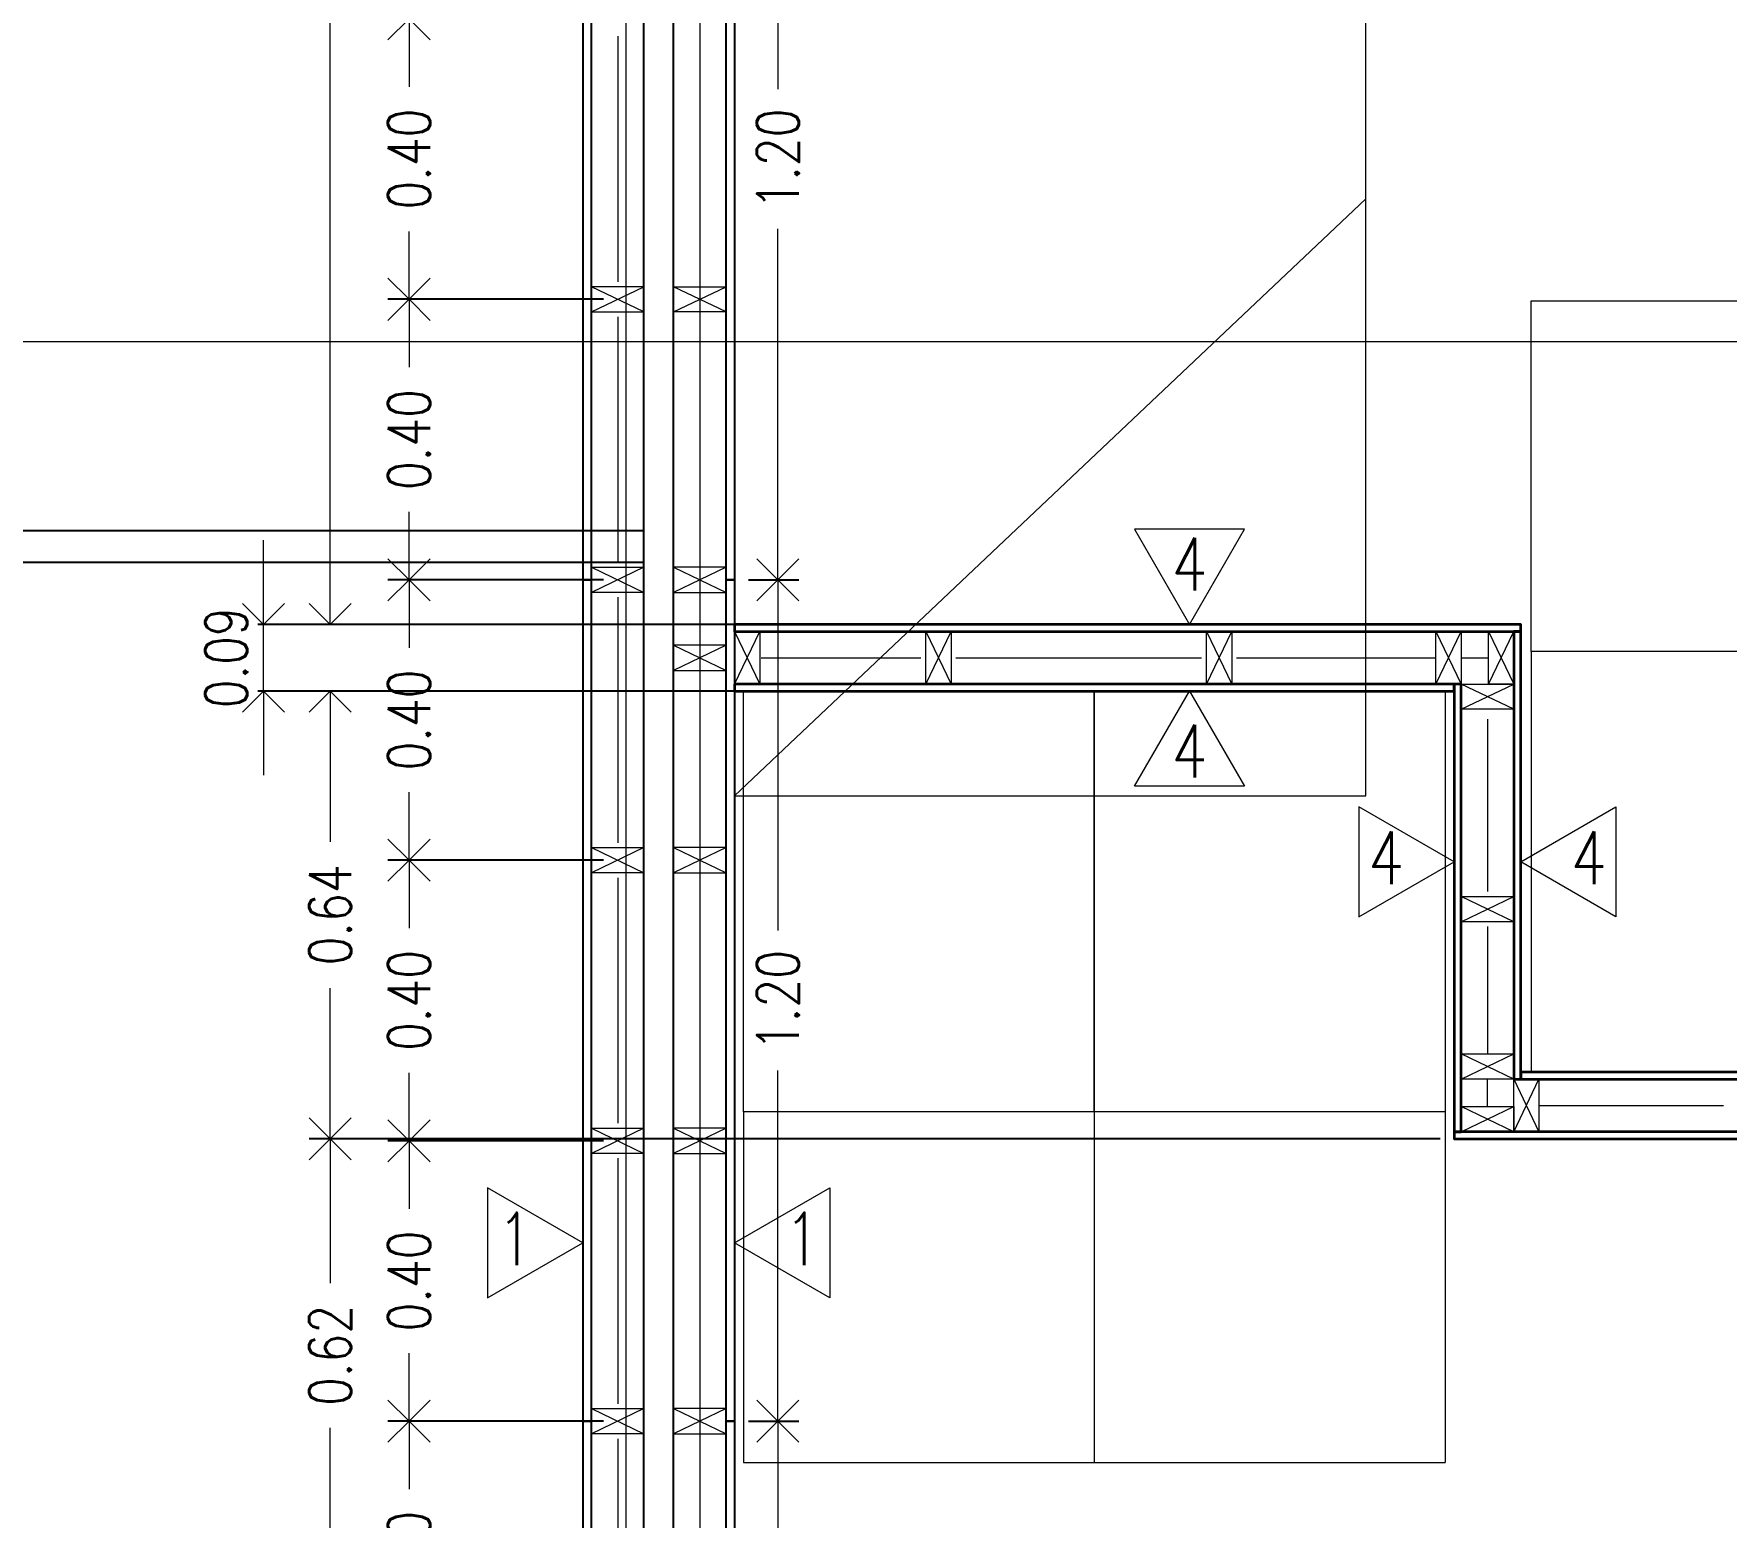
# Model space of a CAD drawing. Header units: inches. Extents: x 10.8 to 60.4, y 12.2 to 79.7.
# Drawn here: x 25.113 to 27.525, y 37.457 to 39.572 of the extents above; entities that cross this region are included whole.
import ezdxf

# ---------------------------------------------------------------- set-up
doc = ezdxf.new("R2010")
doc.units = ezdxf.units.IN
doc.header["$MEASUREMENT"] = 0
doc.layers.get('DEFPOINTS').update_dxf_attribs({"color": 210})
for name, color, linetype, lineweight in [('A-ANNO-DIMS', 3, 'Continuous', 18), ('A-ANNO-SYMB', 3, 'Continuous', 18), ('A-ANNO-TEXT', 3, 'Continuous', 18), ('A-DETL-MCUT', 4, 'Continuous', 25), ('A-ELEV-MBE2', 4, 'Continuous', 25), ('A-FURN', 8, 'Continuous', 18), ('A-SECT-MCUT', 7, 'Continuous', 35), ('A-WALL-PATT', 8, 'Continuous', 18), ('A-WALL-STUD', 3, 'Continuous', 18)]:
    doc.layers.add(name, color=color, linetype=linetype, lineweight=lineweight)
doc.styles.add('E-ROMANS', font='romans.shx', dxfattribs={"width": 0.8})
doc.dimstyles.new('E-0050_ARW_12', dxfattribs={"dimscale": 0.001, "dimtxt": 60, "dimasz": 60, "dimexe": 30, "dimexo": 20, "dimgap": 30, "dimtad": 0, "dimzin": 0, "dimdsep": 46, "dimtxsty": 'E-ROMANS', "dimblk": 'OPEN90', "dimcen": 30, "dimclrd": 256, "dimclre": 256, "dimclrt": 256, "dimadec": 0, "dimazin": 0, "dimtfac": 1, "dimtmove": 1, "dimatfit": 3, "dimldrblk": 'OPEN90', "dimfxl": 1, "dimtfill": 1, "dimtolj": 1, "dimtzin": 0, "dimlwd": -1, "dimarcsym": 0})

# ---------------------------------------------------------------- blocks, each defined once
blk = doc.blocks.new('_Open90')
at = {"color": 0, "linetype": 'ByBlock', "lineweight": -2}
for p, q in [((-0.5, 0.5), (0, 0)), ((0, 0), (-1, 0)), ((0, 0), (-0.5, -0.5))]:
    blk.add_line(p, q, dxfattribs=at)
blk = doc.blocks.new('*D1014')
at = {"layer": 'A-ANNO-DIMS', "lineweight": -2, "transparency": 16777216}
for p, q in [((26.1319, 37.5934), (26.2038, 37.5934)), ((26.1319, 36.3934), (26.2038, 36.3934))]:
    blk.add_line(p, q, dxfattribs=at)
at = {"layer": 'A-ANNO-DIMS', "transparency": 16777216}
for p, q in [((26.1738, 37.5334), (26.1738, 37.0931)), ((26.1738, 36.4534), (26.1738, 36.8937))]:
    blk.add_line(p, q, dxfattribs=at)
at = {"layer": 'DEFPOINTS', "color": 0, "transparency": 16777216}
for p in [(26.1119, 37.5934), (26.1738, 37.5934), (26.1119, 36.3934)]:
    blk.add_point(p, dxfattribs=at)
at = {"layer": 'A-ANNO-DIMS', "transparency": 16777216, "xscale": 0.06, "yscale": 0.06, "zscale": 0.06}
for p, rotation in [((26.1738, 37.5934), 90), ((26.1738, 36.3934), 270)]:
    blk.add_blockref('_Open90', p, dxfattribs=dict(at, rotation=rotation))
at = {"layer": 'A-ANNO-DIMS', "transparency": 16777216, "insert": (26.1738, 36.9934), "char_height": 0.06, "attachment_point": 5, "rotation": 90, "style": 'E-ROMANS', "bg_fill": 3, "box_fill_scale": 1.25, "bg_fill_color": 256, "bg_fill_true_color": 13158600, "bg_fill_transparency": 0}
blk.add_mtext('\\A1;1.20', dxfattribs=at)
blk = doc.blocks.new('*D1015')
at = {"layer": 'A-ANNO-DIMS', "lineweight": -2, "transparency": 16777216}
for p, q in [((26.1319, 38.7934), (26.2038, 38.7934)), ((26.1319, 37.5934), (26.2038, 37.5934))]:
    blk.add_line(p, q, dxfattribs=at)
at = {"layer": 'A-ANNO-DIMS', "transparency": 16777216}
for p, q in [((26.1738, 38.7334), (26.1738, 38.2931)), ((26.1738, 37.6534), (26.1738, 38.0937))]:
    blk.add_line(p, q, dxfattribs=at)
at = {"layer": 'DEFPOINTS', "color": 0, "transparency": 16777216}
for p in [(26.1119, 38.7934), (26.1738, 38.7934), (26.1119, 37.5934)]:
    blk.add_point(p, dxfattribs=at)
at = {"layer": 'A-ANNO-DIMS', "transparency": 16777216, "xscale": 0.06, "yscale": 0.06, "zscale": 0.06}
for p, rotation in [((26.1738, 38.7934), 90), ((26.1738, 37.5934), 270)]:
    blk.add_blockref('_Open90', p, dxfattribs=dict(at, rotation=rotation))
at = {"layer": 'A-ANNO-DIMS', "transparency": 16777216, "insert": (26.1738, 38.1934), "char_height": 0.06, "attachment_point": 5, "rotation": 90, "style": 'E-ROMANS', "bg_fill": 3, "box_fill_scale": 1.25, "bg_fill_color": 256, "bg_fill_true_color": 13158600, "bg_fill_transparency": 0}
blk.add_mtext('\\A1;1.20', dxfattribs=at)
blk = doc.blocks.new('*D1016')
at = {"layer": 'A-ANNO-DIMS', "lineweight": -2, "transparency": 16777216}
for p, q in [((26.1319, 39.9934), (26.2038, 39.9934)), ((26.1319, 38.7934), (26.2038, 38.7934))]:
    blk.add_line(p, q, dxfattribs=at)
at = {"layer": 'A-ANNO-DIMS', "transparency": 16777216}
for p, q in [((26.1738, 39.9334), (26.1738, 39.4931)), ((26.1738, 38.8534), (26.1738, 39.2937))]:
    blk.add_line(p, q, dxfattribs=at)
at = {"layer": 'DEFPOINTS', "color": 0, "transparency": 16777216}
for p in [(26.1119, 39.9934), (26.1738, 39.9934), (26.1119, 38.7934)]:
    blk.add_point(p, dxfattribs=at)
at = {"layer": 'A-ANNO-DIMS', "transparency": 16777216, "xscale": 0.06, "yscale": 0.06, "zscale": 0.06}
for p, rotation in [((26.1738, 39.9934), 90), ((26.1738, 38.7934), 270)]:
    blk.add_blockref('_Open90', p, dxfattribs=dict(at, rotation=rotation))
at = {"layer": 'A-ANNO-DIMS', "transparency": 16777216, "insert": (26.1738, 39.3934), "char_height": 0.06, "attachment_point": 5, "rotation": 90, "style": 'E-ROMANS', "bg_fill": 3, "box_fill_scale": 1.25, "bg_fill_color": 256, "bg_fill_true_color": 13158600, "bg_fill_transparency": 0}
blk.add_mtext('\\A1;1.20', dxfattribs=at)
blk = doc.blocks.new('*D836')
at = {"layer": 'A-ANNO-DIMS', "lineweight": -2, "transparency": 16777216}
for p, q in [((25.9254, 37.5934), (25.618, 37.5934)), ((25.9254, 37.1934), (25.618, 37.1934))]:
    blk.add_line(p, q, dxfattribs=at)
at = {"layer": 'A-ANNO-DIMS', "transparency": 16777216}
for p, q in [((25.648, 37.5334), (25.648, 37.4965)), ((25.648, 37.2534), (25.648, 37.2903))]:
    blk.add_line(p, q, dxfattribs=at)
at = {"layer": 'DEFPOINTS', "color": 0, "transparency": 16777216}
for p in [(25.648, 37.5934), (25.9454, 37.5934), (25.9454, 37.1934)]:
    blk.add_point(p, dxfattribs=at)
at = {"layer": 'A-ANNO-DIMS', "transparency": 16777216, "xscale": 0.06, "yscale": 0.06, "zscale": 0.06}
for p, rotation in [((25.648, 37.5934), 90), ((25.648, 37.1934), 270)]:
    blk.add_blockref('_Open90', p, dxfattribs=dict(at, rotation=rotation))
at = {"layer": 'A-ANNO-DIMS', "transparency": 16777216, "insert": (25.648, 37.3934), "char_height": 0.06, "attachment_point": 5, "rotation": 90, "style": 'E-ROMANS', "bg_fill": 3, "box_fill_scale": 1.25, "bg_fill_color": 256, "bg_fill_true_color": 13158600, "bg_fill_transparency": 0}
blk.add_mtext('\\A1;0.40', dxfattribs=at)
blk = doc.blocks.new('*D837')
at = {"layer": 'A-ANNO-DIMS', "lineweight": -2, "transparency": 16777216}
for p, q in [((25.9254, 37.9934), (25.618, 37.9934)), ((25.9254, 37.5934), (25.618, 37.5934))]:
    blk.add_line(p, q, dxfattribs=at)
at = {"layer": 'A-ANNO-DIMS', "transparency": 16777216}
for p, q in [((25.648, 37.9334), (25.648, 37.8965)), ((25.648, 37.6534), (25.648, 37.6903))]:
    blk.add_line(p, q, dxfattribs=at)
at = {"layer": 'DEFPOINTS', "color": 0, "transparency": 16777216}
for p in [(25.648, 37.9934), (25.9454, 37.9934), (25.9454, 37.5934)]:
    blk.add_point(p, dxfattribs=at)
at = {"layer": 'A-ANNO-DIMS', "transparency": 16777216, "xscale": 0.06, "yscale": 0.06, "zscale": 0.06}
for p, rotation in [((25.648, 37.9934), 90), ((25.648, 37.5934), 270)]:
    blk.add_blockref('_Open90', p, dxfattribs=dict(at, rotation=rotation))
at = {"layer": 'A-ANNO-DIMS', "transparency": 16777216, "insert": (25.648, 37.7934), "char_height": 0.06, "attachment_point": 5, "rotation": 90, "style": 'E-ROMANS', "bg_fill": 3, "box_fill_scale": 1.25, "bg_fill_color": 256, "bg_fill_true_color": 13158600, "bg_fill_transparency": 0}
blk.add_mtext('\\A1;0.40', dxfattribs=at)
blk = doc.blocks.new('*D838')
at = {"layer": 'A-ANNO-DIMS', "lineweight": -2, "transparency": 16777216}
for p, q in [((25.9254, 38.3934), (25.618, 38.3934)), ((25.9254, 37.9934), (25.618, 37.9934))]:
    blk.add_line(p, q, dxfattribs=at)
at = {"layer": 'A-ANNO-DIMS', "transparency": 16777216}
for p, q in [((25.648, 38.3334), (25.648, 38.2965)), ((25.648, 38.0534), (25.648, 38.0903))]:
    blk.add_line(p, q, dxfattribs=at)
at = {"layer": 'DEFPOINTS', "color": 0, "transparency": 16777216}
for p in [(25.648, 38.3934), (25.9454, 38.3934), (25.9454, 37.9934)]:
    blk.add_point(p, dxfattribs=at)
at = {"layer": 'A-ANNO-DIMS', "transparency": 16777216, "xscale": 0.06, "yscale": 0.06, "zscale": 0.06}
for p, rotation in [((25.648, 38.3934), 90), ((25.648, 37.9934), 270)]:
    blk.add_blockref('_Open90', p, dxfattribs=dict(at, rotation=rotation))
at = {"layer": 'A-ANNO-DIMS', "transparency": 16777216, "insert": (25.648, 38.1934), "char_height": 0.06, "attachment_point": 5, "rotation": 90, "style": 'E-ROMANS', "bg_fill": 3, "box_fill_scale": 1.25, "bg_fill_color": 256, "bg_fill_true_color": 13158600, "bg_fill_transparency": 0}
blk.add_mtext('\\A1;0.40', dxfattribs=at)
blk = doc.blocks.new('*D839')
at = {"layer": 'A-ANNO-DIMS', "lineweight": -2, "transparency": 16777216}
for p, q in [((25.9254, 38.7934), (25.618, 38.7934)), ((25.9254, 38.3934), (25.618, 38.3934))]:
    blk.add_line(p, q, dxfattribs=at)
at = {"layer": 'A-ANNO-DIMS', "transparency": 16777216}
for p, q in [((25.648, 38.7334), (25.648, 38.6965)), ((25.648, 38.4534), (25.648, 38.4903))]:
    blk.add_line(p, q, dxfattribs=at)
at = {"layer": 'DEFPOINTS', "color": 0, "transparency": 16777216}
for p in [(25.648, 38.7934), (25.9454, 38.7934), (25.9454, 38.3934)]:
    blk.add_point(p, dxfattribs=at)
at = {"layer": 'A-ANNO-DIMS', "transparency": 16777216, "xscale": 0.06, "yscale": 0.06, "zscale": 0.06}
for p, rotation in [((25.648, 38.7934), 90), ((25.648, 38.3934), 270)]:
    blk.add_blockref('_Open90', p, dxfattribs=dict(at, rotation=rotation))
at = {"layer": 'A-ANNO-DIMS', "transparency": 16777216, "insert": (25.648, 38.5934), "char_height": 0.06, "attachment_point": 5, "rotation": 90, "style": 'E-ROMANS', "bg_fill": 3, "box_fill_scale": 1.25, "bg_fill_color": 256, "bg_fill_true_color": 13158600, "bg_fill_transparency": 0}
blk.add_mtext('\\A1;0.40', dxfattribs=at)
blk = doc.blocks.new('*D840')
at = {"layer": 'A-ANNO-DIMS', "lineweight": -2, "transparency": 16777216}
for p, q in [((25.9254, 39.1933), (25.618, 39.1933)), ((25.9254, 38.7934), (25.618, 38.7934))]:
    blk.add_line(p, q, dxfattribs=at)
at = {"layer": 'A-ANNO-DIMS', "transparency": 16777216}
for p, q in [((25.648, 39.1333), (25.648, 39.0965)), ((25.648, 38.8534), (25.648, 38.8902))]:
    blk.add_line(p, q, dxfattribs=at)
at = {"layer": 'DEFPOINTS', "color": 0, "transparency": 16777216}
for p in [(25.648, 39.1933), (25.9454, 39.1933), (25.9454, 38.7934)]:
    blk.add_point(p, dxfattribs=at)
at = {"layer": 'A-ANNO-DIMS', "transparency": 16777216, "xscale": 0.06, "yscale": 0.06, "zscale": 0.06}
for p, rotation in [((25.648, 39.1933), 90), ((25.648, 38.7934), 270)]:
    blk.add_blockref('_Open90', p, dxfattribs=dict(at, rotation=rotation))
at = {"layer": 'A-ANNO-DIMS', "transparency": 16777216, "insert": (25.648, 38.9933), "char_height": 0.06, "attachment_point": 5, "rotation": 90, "style": 'E-ROMANS', "bg_fill": 3, "box_fill_scale": 1.25, "bg_fill_color": 256, "bg_fill_true_color": 13158600, "bg_fill_transparency": 0}
blk.add_mtext('\\A1;0.40', dxfattribs=at)
blk = doc.blocks.new('*D841')
at = {"layer": 'A-ANNO-DIMS', "lineweight": -2, "transparency": 16777216}
for p, q in [((25.9254, 39.5934), (25.618, 39.5934)), ((25.9254, 39.1933), (25.618, 39.1933))]:
    blk.add_line(p, q, dxfattribs=at)
at = {"layer": 'A-ANNO-DIMS', "transparency": 16777216}
for p, q in [((25.648, 39.5334), (25.648, 39.4965)), ((25.648, 39.2533), (25.648, 39.2902))]:
    blk.add_line(p, q, dxfattribs=at)
at = {"layer": 'DEFPOINTS', "color": 0, "transparency": 16777216}
for p in [(25.648, 39.5934), (25.9454, 39.5934), (25.9454, 39.1933)]:
    blk.add_point(p, dxfattribs=at)
at = {"layer": 'A-ANNO-DIMS', "transparency": 16777216, "xscale": 0.06, "yscale": 0.06, "zscale": 0.06}
for p, rotation in [((25.648, 39.5934), 90), ((25.648, 39.1933), 270)]:
    blk.add_blockref('_Open90', p, dxfattribs=dict(at, rotation=rotation))
at = {"layer": 'A-ANNO-DIMS', "transparency": 16777216, "insert": (25.648, 39.3933), "char_height": 0.06, "attachment_point": 5, "rotation": 90, "style": 'E-ROMANS', "bg_fill": 3, "box_fill_scale": 1.25, "bg_fill_color": 256, "bg_fill_true_color": 13158600, "bg_fill_transparency": 0}
blk.add_mtext('\\A1;0.40', dxfattribs=at)
blk = doc.blocks.new('*D1032')
at = {"layer": 'A-ANNO-DIMS', "lineweight": -2, "transparency": 16777216}
for p, q in [((27.1176, 37.9962), (25.5054, 37.9962)), ((26.0919, 37.3784), (25.5054, 37.3784))]:
    blk.add_line(p, q, dxfattribs=at)
at = {"layer": 'A-ANNO-DIMS', "transparency": 16777216}
for p, q in [((25.5354, 37.9362), (25.5354, 37.7904)), ((25.5354, 37.4384), (25.5354, 37.5842))]:
    blk.add_line(p, q, dxfattribs=at)
at = {"layer": 'DEFPOINTS', "color": 0, "transparency": 16777216}
for p in [(25.5354, 37.9962), (27.1376, 37.9962), (26.1119, 37.3784)]:
    blk.add_point(p, dxfattribs=at)
at = {"layer": 'A-ANNO-DIMS', "transparency": 16777216, "xscale": 0.06, "yscale": 0.06, "zscale": 0.06}
for p, rotation in [((25.5354, 37.9962), 90), ((25.5354, 37.3784), 270)]:
    blk.add_blockref('_Open90', p, dxfattribs=dict(at, rotation=rotation))
at = {"layer": 'A-ANNO-DIMS', "transparency": 16777216, "insert": (25.5354, 37.6873), "char_height": 0.06, "attachment_point": 5, "rotation": 90, "style": 'E-ROMANS', "bg_fill": 3, "box_fill_scale": 1.25, "bg_fill_color": 256, "bg_fill_true_color": 13158600, "bg_fill_transparency": 0}
blk.add_mtext('\\A1;0.62', dxfattribs=at)
blk = doc.blocks.new('*D1034')
at = {"layer": 'A-ANNO-DIMS', "lineweight": -2, "transparency": 16777216}
for p, q in [((27.1176, 38.6347), (25.5054, 38.6347)), ((27.1176, 37.9962), (25.5054, 37.9962))]:
    blk.add_line(p, q, dxfattribs=at)
at = {"layer": 'A-ANNO-DIMS', "transparency": 16777216}
for p, q in [((25.5354, 38.5747), (25.5354, 38.4197)), ((25.5354, 38.0562), (25.5354, 38.2112))]:
    blk.add_line(p, q, dxfattribs=at)
at = {"layer": 'DEFPOINTS', "color": 0, "transparency": 16777216}
for p in [(25.5354, 38.6347), (27.1376, 38.6347), (27.1376, 37.9962)]:
    blk.add_point(p, dxfattribs=at)
at = {"layer": 'A-ANNO-DIMS', "transparency": 16777216, "xscale": 0.06, "yscale": 0.06, "zscale": 0.06}
for p, rotation in [((25.5354, 38.6347), 90), ((25.5354, 37.9962), 270)]:
    blk.add_blockref('_Open90', p, dxfattribs=dict(at, rotation=rotation))
at = {"layer": 'A-ANNO-DIMS', "transparency": 16777216, "insert": (25.5354, 38.3155), "char_height": 0.06, "attachment_point": 5, "rotation": 90, "style": 'E-ROMANS', "bg_fill": 3, "box_fill_scale": 1.25, "bg_fill_color": 256, "bg_fill_true_color": 13158600, "bg_fill_transparency": 0}
blk.add_mtext('\\A1;0.64', dxfattribs=at)
blk = doc.blocks.new('*D1035')
at = {"layer": 'A-ANNO-DIMS', "transparency": 16777216}
for p, q in [((25.4404, 38.7897), (25.4404, 38.8497)), ((25.4404, 38.5747), (25.4404, 38.5147))]:
    blk.add_line(p, q, dxfattribs=at)
at = {"layer": 'A-ANNO-DIMS', "lineweight": -2, "transparency": 16777216}
for p, q in [((27.2126, 38.7297), (25.4104, 38.7297)), ((27.1176, 38.6347), (25.4104, 38.6347))]:
    blk.add_line(p, q, dxfattribs=at)
at = {"layer": 'DEFPOINTS', "color": 0, "transparency": 16777216}
for p in [(27.2326, 38.7297), (27.1376, 38.6347)]:
    blk.add_point(p, dxfattribs=at)
at = {"layer": 'A-ANNO-DIMS', "transparency": 16777216, "insert": (25.3874, 38.6822), "char_height": 0.06, "attachment_point": 5, "rotation": 90, "style": 'E-ROMANS', "bg_fill": 3, "box_fill_scale": 1.25, "bg_fill_color": 256, "bg_fill_true_color": 13158600, "bg_fill_transparency": 0}
blk.add_mtext('\\A1;0.09', dxfattribs=at)
at = {"layer": 'A-ANNO-DIMS', "transparency": 16777216}
blk.add_line((25.4404, 38.6347), (25.4404, 38.7297), dxfattribs=at)
at = {"layer": 'DEFPOINTS', "color": 0, "transparency": 16777216}
blk.add_point((25.4404, 38.7297), dxfattribs=at)
at = {"layer": 'A-ANNO-DIMS', "transparency": 16777216, "xscale": 0.06, "yscale": 0.06, "zscale": 0.06}
for p, rotation in [((25.4404, 38.7297), 270), ((25.4404, 38.6347), 90)]:
    blk.add_blockref('_Open90', p, dxfattribs=dict(at, rotation=rotation))
blk = doc.blocks.new('*D1036')
at = {"layer": 'A-ANNO-DIMS', "lineweight": -2, "transparency": 16777216}
for p, q in [((26.9919, 40.7354), (25.5054, 40.7354)), ((27.2126, 38.7297), (25.5054, 38.7297))]:
    blk.add_line(p, q, dxfattribs=at)
at = {"layer": 'A-ANNO-DIMS', "transparency": 16777216}
for p, q in [((25.5354, 40.6754), (25.5354, 39.8289)), ((25.5354, 38.7897), (25.5354, 39.6363))]:
    blk.add_line(p, q, dxfattribs=at)
at = {"layer": 'DEFPOINTS', "color": 0, "transparency": 16777216}
for p in [(25.5354, 40.7354), (27.0119, 40.7354), (27.2326, 38.7297)]:
    blk.add_point(p, dxfattribs=at)
at = {"layer": 'A-ANNO-DIMS', "transparency": 16777216, "xscale": 0.06, "yscale": 0.06, "zscale": 0.06}
for p, rotation in [((25.5354, 40.7354), 90), ((25.5354, 38.7297), 270)]:
    blk.add_blockref('_Open90', p, dxfattribs=dict(at, rotation=rotation))
at = {"layer": 'A-ANNO-DIMS', "transparency": 16777216, "insert": (25.5354, 39.7326), "char_height": 0.06, "attachment_point": 5, "rotation": 90, "style": 'E-ROMANS', "bg_fill": 3, "box_fill_scale": 1.25, "bg_fill_color": 256, "bg_fill_true_color": 13158600, "bg_fill_transparency": 0}
blk.add_mtext('\\A1;2.01', dxfattribs=at)

msp = doc.modelspace()

# ---------------------------------------------------------------- linework, layer by layer
at = {"layer": 'A-ANNO-SYMB'}
for p, q in [((27.2477, 38.6912), (27.2477, 39.1912)), ((27.2477, 39.1912), (27.7477, 39.1912))]:
    msp.add_line(p, q, dxfattribs=at)
at = {"layer": 'A-ANNO-TEXT'}
msp.add_lwpolyline([(27.2326, 38.3912), (27.3684, 38.4696), (27.3684, 38.3127)], close=True, dxfattribs=at)
at = {"layer": 'A-DETL-MCUT'}
for points in [[(26.0999, 38.7934), (26.0999, 39.9934), (26.1119, 39.9934), (26.1119, 38.7934)], [(26.0999, 37.5934), (26.0999, 38.7934), (26.1119, 38.7934), (26.1119, 37.5934)], [(26.0999, 36.3934), (26.0999, 37.5934), (26.1119, 37.5934), (26.1119, 36.3934)]]:
    msp.add_lwpolyline(points, close=True, dxfattribs=at)
at = {"layer": 'A-ELEV-MBE2'}
msp.add_line((26.0249, 34.9414), (26.025, 42.3454), dxfattribs=at)
at = {"layer": 'A-FURN'}
msp.add_line((27.2226, 38.0062), (27.2226, 38.0062), dxfattribs=at)
msp.add_lwpolyline([(27.7477, 38.0912), (27.7477, 38.6912), (27.2477, 38.6912), (27.2477, 38.0912)], close=True, dxfattribs=at)
at = {"layer": 'A-SECT-MCUT'}
for points in [[(27.2226, 38.0812), (27.2326, 38.0812), (27.2326, 38.7197), (27.2226, 38.7197)], [(27.1376, 38.0062), (27.1476, 38.0062), (27.1476, 38.6447), (27.1376, 38.6447)], [(27.2326, 38.0912), (27.2326, 38.0812), (28.2719, 38.0812), (28.2719, 38.0912)], [(27.1376, 38.0062), (27.1376, 37.9962), (28.3469, 37.9962), (28.3469, 38.0062)]]:
    msp.add_lwpolyline(points, close=True, dxfattribs=at)
at = {"layer": 'A-WALL-PATT', "ltscale": 0.1}
for p, q in [((27.1851, 38.0422), (27.1851, 38.0812)), ((27.2586, 38.0437), (27.5219, 38.0437))]:
    msp.add_line(p, q, dxfattribs=at)
msp.add_lwpolyline([(27.1851, 38.2987), (27.1851, 38.1172)], dxfattribs=at)
at = {"layer": 'A-WALL-STUD'}
for p, q in [((27.2226, 38.0062), (27.2586, 38.0812)), ((27.2226, 38.0812), (27.2586, 38.0062))]:
    msp.add_line(p, q, dxfattribs=at)
msp.add_lwpolyline([(27.2226, 38.0062), (27.2226, 38.0812), (27.2586, 38.0812), (27.2586, 38.0062)], close=True, dxfattribs=at)

# ---------------------------------------------------------------- texts
at = {"layer": 'A-ANNO-TEXT', "insert": (27.3295, 38.3968), "char_height": 0.075, "attachment_point": 5, "rotation": 359.9995, "style": 'E-ROMANS'}
msp.add_mtext('\\pi-0.45,l0.45,t0.45;4', dxfattribs=at)

# ---------------------------------------------------------------- dimensions: what is measured, and where the dimension line sits
at = {"layer": 'A-ANNO-DIMS'}
dim = msp.add_linear_dim(base=(25.648, 37.5934), p1=(25.9454, 37.1934), p2=(25.9454, 37.5934), angle=90, dimstyle='E-0050_ARW_12', dxfattribs=at)
dim.commit()
dim.dimension.update_dxf_attribs({"geometry": '*D836', "text_midpoint": (25.648, 37.3934)})

# ---------------------------------------------------------------- next in the draw order: dimensions: what is measured, and where the dimension line sits
for base, p1, p2, picture, middle in [((25.648, 37.9934), (25.9454, 37.5934), (25.9454, 37.9934), '*D837', (25.648, 37.7934)), ((26.1738, 37.5934), (26.1119, 36.3934), (26.1119, 37.5934), '*D1014', (26.1738, 36.9934))]:
    dim = msp.add_linear_dim(base=base, p1=p1, p2=p2, angle=90, dimstyle='E-0050_ARW_12', dxfattribs=at)
    dim.commit()
    dim.dimension.update_dxf_attribs({"geometry": picture, "text_midpoint": middle})

# ---------------------------------------------------------------- next in the draw order: dimensions: what is measured, and where the dimension line sits
for base, p1, p2, picture, middle in [((26.1738, 38.7934), (26.1119, 37.5934), (26.1119, 38.7934), '*D1015', (26.1738, 38.1934)), ((25.648, 38.3934), (25.9454, 37.9934), (25.9454, 38.3934), '*D838', (25.648, 38.1934))]:
    dim = msp.add_linear_dim(base=base, p1=p1, p2=p2, angle=90, dimstyle='E-0050_ARW_12', dxfattribs=at)
    dim.commit()
    dim.dimension.update_dxf_attribs({"geometry": picture, "text_midpoint": middle})

# ---------------------------------------------------------------- next in the draw order: linework, layer by layer
at = {"layer": 'A-SECT-MCUT'}
for points in [[(26.1119, 38.7297), (26.1119, 38.7197), (27.2326, 38.7197), (27.2326, 38.7297)], [(26.1119, 38.6447), (26.1119, 38.6347), (27.1376, 38.6347), (27.1376, 38.6447)]]:
    msp.add_lwpolyline(points, close=True, dxfattribs=at)

# ---------------------------------------------------------------- next in the draw order: dimensions: what is measured, and where the dimension line sits
at = {"layer": 'A-ANNO-DIMS'}
for base, p1, p2, picture, middle in [((26.1738, 39.9934), (26.1119, 38.7934), (26.1119, 39.9934), '*D1016', (26.1738, 39.3934)), ((25.648, 38.7934), (25.9454, 38.3934), (25.9454, 38.7934), '*D839', (25.648, 38.5934)), ((25.5354, 37.9962), (26.1119, 37.3784), (27.1376, 37.9962), '*D1032', (25.5354, 37.6873))]:
    dim = msp.add_linear_dim(base=base, p1=p1, p2=p2, angle=90, dimstyle='E-0050_ARW_12', dxfattribs=at)
    dim.commit()
    dim.dimension.update_dxf_attribs({"geometry": picture, "text_midpoint": middle})

# ---------------------------------------------------------------- next in the draw order: linework, layer by layer
at = {"layer": 'A-ANNO-SYMB'}
for p, q in [((26.1248, 37.5347), (26.6248, 37.5347)), ((26.6248, 37.5347), (27.1248, 37.5347))]:
    msp.add_line(p, q, dxfattribs=at)
at = {"layer": 'A-ANNO-TEXT'}
for points in [[(25.8959, 37.8476), (25.76, 37.926), (25.76, 37.7692)], [(26.1119, 37.8476), (26.2478, 37.926), (26.2478, 37.7692)]]:
    msp.add_lwpolyline(points, close=True, dxfattribs=at)
at = {"layer": 'A-DETL-MCUT'}
msp.add_lwpolyline([(25.9079, 36.3934), (25.9079, 37.5934), (25.8959, 37.5934), (25.8959, 36.3934)], close=True, dxfattribs=at)
at = {"layer": 'A-WALL-PATT', "ltscale": 0.1}
for p, q in [((25.9454, 37.9684), (25.9454, 37.6184)), ((26.0624, 37.9684), (26.0624, 37.6184)), ((25.9454, 37.5684), (25.9454, 37.2184)), ((26.0624, 37.5684), (26.0624, 37.2184))]:
    msp.add_line(p, q, dxfattribs=at)
at = {"layer": 'A-WALL-STUD'}
for p, q in [((25.9079, 37.6114), (25.9829, 37.5754)), ((25.9829, 37.6114), (25.9079, 37.5754)), ((26.0999, 37.6114), (26.0249, 37.5754)), ((26.0249, 37.6114), (26.0999, 37.5754))]:
    msp.add_line(p, q, dxfattribs=at)
for points in [[(25.9079, 37.6114), (25.9829, 37.6114), (25.9829, 37.5754), (25.9079, 37.5754)], [(26.0999, 37.6114), (26.0249, 37.6114), (26.0249, 37.5754), (26.0999, 37.5754)]]:
    msp.add_lwpolyline(points, close=True, dxfattribs=at)

# ---------------------------------------------------------------- next in the draw order: texts
at = {"layer": 'A-ANNO-TEXT', "char_height": 0.075, "attachment_point": 5, "style": 'E-ROMANS'}
for insert, rotation in [((25.799, 37.8533), 0.0005), ((26.2088, 37.8533), 359.9995)]:
    msp.add_mtext('\\pi-0.45,l0.45,t0.45;1', dxfattribs=dict(at, insert=insert, rotation=rotation))

# ---------------------------------------------------------------- next in the draw order: dimensions: what is measured, and where the dimension line sits
at = {"layer": 'A-ANNO-DIMS'}
for base, p1, p2, picture, middle in [((25.648, 39.1933), (25.9454, 38.7934), (25.9454, 39.1933), '*D840', (25.648, 38.9933)), ((25.5354, 38.6347), (27.1376, 37.9962), (27.1376, 38.6347), '*D1034', (25.5354, 38.3155))]:
    dim = msp.add_linear_dim(base=base, p1=p1, p2=p2, angle=90, dimstyle='E-0050_ARW_12', dxfattribs=at)
    dim.commit()
    dim.dimension.update_dxf_attribs({"geometry": picture, "text_midpoint": middle})

# ---------------------------------------------------------------- next in the draw order: linework, layer by layer
at = {"layer": 'A-ANNO-SYMB'}
for p, q in [((26.1248, 38.0347), (26.1248, 37.5347)), ((26.6248, 38.0347), (26.6248, 37.5347)), ((26.6248, 38.0347), (26.6248, 37.5347)), ((27.1248, 38.0347), (27.1248, 37.5347))]:
    msp.add_line(p, q, dxfattribs=at)
at = {"layer": 'A-ANNO-TEXT'}
msp.add_lwpolyline([(27.1376, 38.3912), (27.0017, 38.4696), (27.0017, 38.3127)], close=True, dxfattribs=at)
at = {"layer": 'A-FURN'}
msp.add_line((26.1119, 38.4854), (27.0119, 38.4854), dxfattribs=at)
at = {"layer": 'A-WALL-PATT', "ltscale": 0.1}
for p, q in [((25.9454, 38.3684), (25.9454, 38.0184)), ((26.0624, 38.3684), (26.0624, 38.0184))]:
    msp.add_line(p, q, dxfattribs=at)
at = {"layer": 'A-WALL-STUD'}
for p, q in [((25.9079, 38.4114), (25.9829, 38.3754)), ((25.9829, 38.4114), (25.9079, 38.3754)), ((26.0999, 38.4114), (26.0249, 38.3754)), ((26.0249, 38.4114), (26.0999, 38.3754)), ((27.2226, 38.3057), (27.1476, 38.3417)), ((27.1476, 38.3057), (27.2226, 38.3417)), ((27.2226, 38.0812), (27.1476, 38.1172)), ((27.1476, 38.0812), (27.2226, 38.1172)), ((27.2226, 38.0062), (27.1476, 38.0422)), ((27.1476, 38.0062), (27.2226, 38.0422)), ((25.9079, 38.0114), (25.9829, 37.9754)), ((25.9829, 38.0114), (25.9079, 37.9754)), ((26.0999, 38.0114), (26.0249, 37.9754)), ((26.0249, 38.0114), (26.0999, 37.9754))]:
    msp.add_line(p, q, dxfattribs=at)
for points in [[(25.9079, 38.4114), (25.9829, 38.4114), (25.9829, 38.3754), (25.9079, 38.3754)], [(26.0999, 38.4114), (26.0249, 38.4114), (26.0249, 38.3754), (26.0999, 38.3754)], [(27.2226, 38.3057), (27.1476, 38.3057), (27.1476, 38.3417), (27.2226, 38.3417)], [(27.2226, 38.0812), (27.1476, 38.0812), (27.1476, 38.1172), (27.2226, 38.1172)], [(27.2226, 38.0062), (27.1476, 38.0062), (27.1476, 38.0422), (27.2226, 38.0422)], [(25.9079, 38.0114), (25.9829, 38.0114), (25.9829, 37.9754), (25.9079, 37.9754)], [(26.0999, 38.0114), (26.0249, 38.0114), (26.0249, 37.9754), (26.0999, 37.9754)]]:
    msp.add_lwpolyline(points, close=True, dxfattribs=at)

# ---------------------------------------------------------------- next in the draw order: texts
at = {"layer": 'A-ANNO-TEXT', "insert": (27.0407, 38.3968), "char_height": 0.075, "attachment_point": 5, "rotation": 0.0005, "style": 'E-ROMANS'}
msp.add_mtext('\\pi-0.45,l0.45,t0.45;4', dxfattribs=at)

# ---------------------------------------------------------------- next in the draw order: dimensions: what is measured, and where the dimension line sits
at = {"layer": 'A-ANNO-DIMS'}
dim = msp.add_linear_dim(base=(25.648, 39.5934), p1=(25.9454, 39.1933), p2=(25.9454, 39.5934), angle=90, dimstyle='E-0050_ARW_12', dxfattribs=at)
dim.commit()
dim.dimension.update_dxf_attribs({"geometry": '*D841', "text_midpoint": (25.648, 39.3933)})
dim = msp.add_linear_dim(base=(25.4403901641, 38.7297303289), p1=(27.1375840774, 38.6347303293), p2=(27.2325842593, 38.7297303289), angle=90, dimstyle='E-0050_ARW_12', dxfattribs=at)
dim.commit()
dim.dimension.update_dxf_attribs({"geometry": '*D1035', "text_midpoint": (25.3874135149, 38.6822303291), "dimtype": 160})

# ---------------------------------------------------------------- next in the draw order: linework, layer by layer
at = {"layer": 'A-ANNO-TEXT'}
msp.add_lwpolyline([(26.7604, 38.6347), (26.8389, 38.4989), (26.682, 38.4989)], close=True, dxfattribs=at)
at = {"layer": 'A-FURN'}
for points in [[(26.6248, 38.6347), (26.6248, 38.0347), (26.1248, 38.0347), (26.1248, 38.6347)], [(27.1248, 38.6347), (27.1248, 38.0347), (26.6248, 38.0347), (26.6248, 38.6347)]]:
    msp.add_lwpolyline(points, close=True, dxfattribs=at)
at = {"layer": 'A-WALL-PATT', "ltscale": 0.1}
for p, q in [((27.1476, 38.6822), (27.1866, 38.6822)), ((26.0624, 38.6572), (26.0624, 38.4184))]:
    msp.add_line(p, q, dxfattribs=at)
for points in [[(26.1499, 38.6822), (26.3776, 38.6822)], [(26.4276, 38.6822), (26.7776, 38.6822)], [(26.8276, 38.6822), (27.1116, 38.6822)], [(27.1851, 38.5947), (27.1851, 38.3487)]]:
    msp.add_lwpolyline(points, dxfattribs=at)
at = {"layer": 'A-WALL-STUD'}
for p, q in [((26.0999, 38.7002), (26.0249, 38.6642)), ((26.0249, 38.7002), (26.0999, 38.6642)), ((27.2226, 38.6087), (27.1476, 38.6447)), ((27.1476, 38.6087), (27.2226, 38.6447))]:
    msp.add_line(p, q, dxfattribs=at)
for points in [[(26.0999, 38.7002), (26.0249, 38.7002), (26.0249, 38.6642), (26.0999, 38.6642)], [(27.2226, 38.6087), (27.1476, 38.6087), (27.1476, 38.6447), (27.2226, 38.6447)]]:
    msp.add_lwpolyline(points, close=True, dxfattribs=at)

# ---------------------------------------------------------------- next in the draw order: texts
at = {"layer": 'A-ANNO-TEXT', "insert": (26.7604, 38.549), "char_height": 0.075, "attachment_point": 5, "rotation": 359.9995, "style": 'E-ROMANS'}
msp.add_mtext('\\pi-0.45,l0.45,t0.45;4', dxfattribs=at)

# ---------------------------------------------------------------- next in the draw order: dimensions: what is measured, and where the dimension line sits
at = {"layer": 'A-ANNO-DIMS'}
dim = msp.add_linear_dim(base=(25.5354, 40.7354), p1=(27.2326, 38.7297), p2=(27.0119, 40.7354), angle=90, dimstyle='E-0050_ARW_12', dxfattribs=at)
dim.commit()
dim.dimension.update_dxf_attribs({"geometry": '*D1036', "text_midpoint": (25.5354, 39.7326)})

# ---------------------------------------------------------------- next in the draw order: linework, layer by layer
at = {"layer": 'A-ANNO-SYMB'}
for p, q in [((26.0624, 44.6809), (26.0624, 33.5262)), ((25.9574, 33.8778), (25.9574, 44.2823)), ((34.2889, 39.1329), (11.4546, 39.1329))]:
    msp.add_line(p, q, dxfattribs=at)
at = {"layer": 'A-ANNO-TEXT'}
msp.add_lwpolyline([(26.7604, 38.7297), (26.8389, 38.8656), (26.682, 38.8656)], close=True, dxfattribs=at)
at = {"layer": 'A-DETL-MCUT'}
for points in [[(25.9079, 38.7934), (25.9079, 39.9934), (25.8959, 39.9934), (25.8959, 38.7934)], [(25.9079, 37.5934), (25.9079, 38.7934), (25.8959, 38.7934), (25.8959, 37.5934)]]:
    msp.add_lwpolyline(points, close=True, dxfattribs=at)
at = {"layer": 'A-ELEV-MBE2'}
for p, q in [((25.9829, 34.9414), (25.9829, 42.3453)), ((22.8329, 38.8634), (25.9829, 38.8634)), ((22.8329, 38.8184), (25.9829, 38.8184))]:
    msp.add_line(p, q, dxfattribs=at)
at = {"layer": 'A-FURN'}
for p, q in [((26.1119, 40.4854), (26.1119, 38.4854)), ((27.0119, 38.4854), (27.0119, 40.4854)), ((26.1119, 38.4854), (27.0119, 39.3364))]:
    msp.add_line(p, q, dxfattribs=at)
at = {"layer": 'A-WALL-PATT', "ltscale": 0.1}
for p, q in [((25.9454, 39.5684), (25.9454, 39.2184)), ((26.0624, 39.5684), (26.0624, 39.2184)), ((25.9454, 39.1683), (25.9454, 38.8183)), ((26.0624, 39.1683), (26.0624, 38.8183)), ((25.9454, 38.7684), (25.9454, 38.4184)), ((26.0624, 38.7684), (26.0624, 38.7072))]:
    msp.add_line(p, q, dxfattribs=at)
at = {"layer": 'A-WALL-STUD'}
for p, q in [((25.9079, 39.1753), (25.9829, 39.2113)), ((25.9829, 39.1753), (25.9079, 39.2113)), ((26.0999, 39.1753), (26.0249, 39.2113)), ((26.0249, 39.1753), (26.0999, 39.2113)), ((25.9079, 38.8114), (25.9829, 38.7754)), ((25.9829, 38.8114), (25.9079, 38.7754)), ((26.0999, 38.8114), (26.0249, 38.7754)), ((26.0249, 38.8114), (26.0999, 38.7754)), ((26.1119, 38.6447), (26.1479, 38.7197)), ((26.1119, 38.7197), (26.1479, 38.6447)), ((26.3846, 38.6447), (26.4206, 38.7197)), ((26.3846, 38.7197), (26.4206, 38.6447)), ((26.7846, 38.6447), (26.8206, 38.7197)), ((26.7846, 38.7197), (26.8206, 38.6447)), ((27.1116, 38.6447), (27.1476, 38.7197)), ((27.1116, 38.7197), (27.1476, 38.6447)), ((27.1866, 38.6447), (27.2226, 38.7197)), ((27.1866, 38.7197), (27.2226, 38.6447))]:
    msp.add_line(p, q, dxfattribs=at)
for points in [[(25.9079, 39.1753), (25.9829, 39.1753), (25.9829, 39.2113), (25.9079, 39.2113)], [(26.0999, 39.1753), (26.0249, 39.1753), (26.0249, 39.2113), (26.0999, 39.2113)], [(25.9079, 38.8114), (25.9829, 38.8114), (25.9829, 38.7754), (25.9079, 38.7754)], [(26.0999, 38.8114), (26.0249, 38.8114), (26.0249, 38.7754), (26.0999, 38.7754)], [(26.1119, 38.6447), (26.1119, 38.7197), (26.1479, 38.7197), (26.1479, 38.6447)], [(26.3846, 38.6447), (26.3846, 38.7197), (26.4206, 38.7197), (26.4206, 38.6447)], [(26.7846, 38.6447), (26.7846, 38.7197), (26.8206, 38.7197), (26.8206, 38.6447)], [(27.1116, 38.6447), (27.1116, 38.7197), (27.1476, 38.7197), (27.1476, 38.6447)], [(27.1866, 38.6447), (27.1866, 38.7197), (27.2226, 38.7197), (27.2226, 38.6447)]]:
    msp.add_lwpolyline(points, close=True, dxfattribs=at)

# ---------------------------------------------------------------- next in the draw order: texts
at = {"layer": 'A-ANNO-TEXT', "insert": (26.7604, 38.8155), "char_height": 0.075, "attachment_point": 5, "rotation": 0.0005, "style": 'E-ROMANS'}
msp.add_mtext('\\pi-0.45,l0.45,t0.45;4', dxfattribs=at)

doc.saveas('drawing.dxf')
